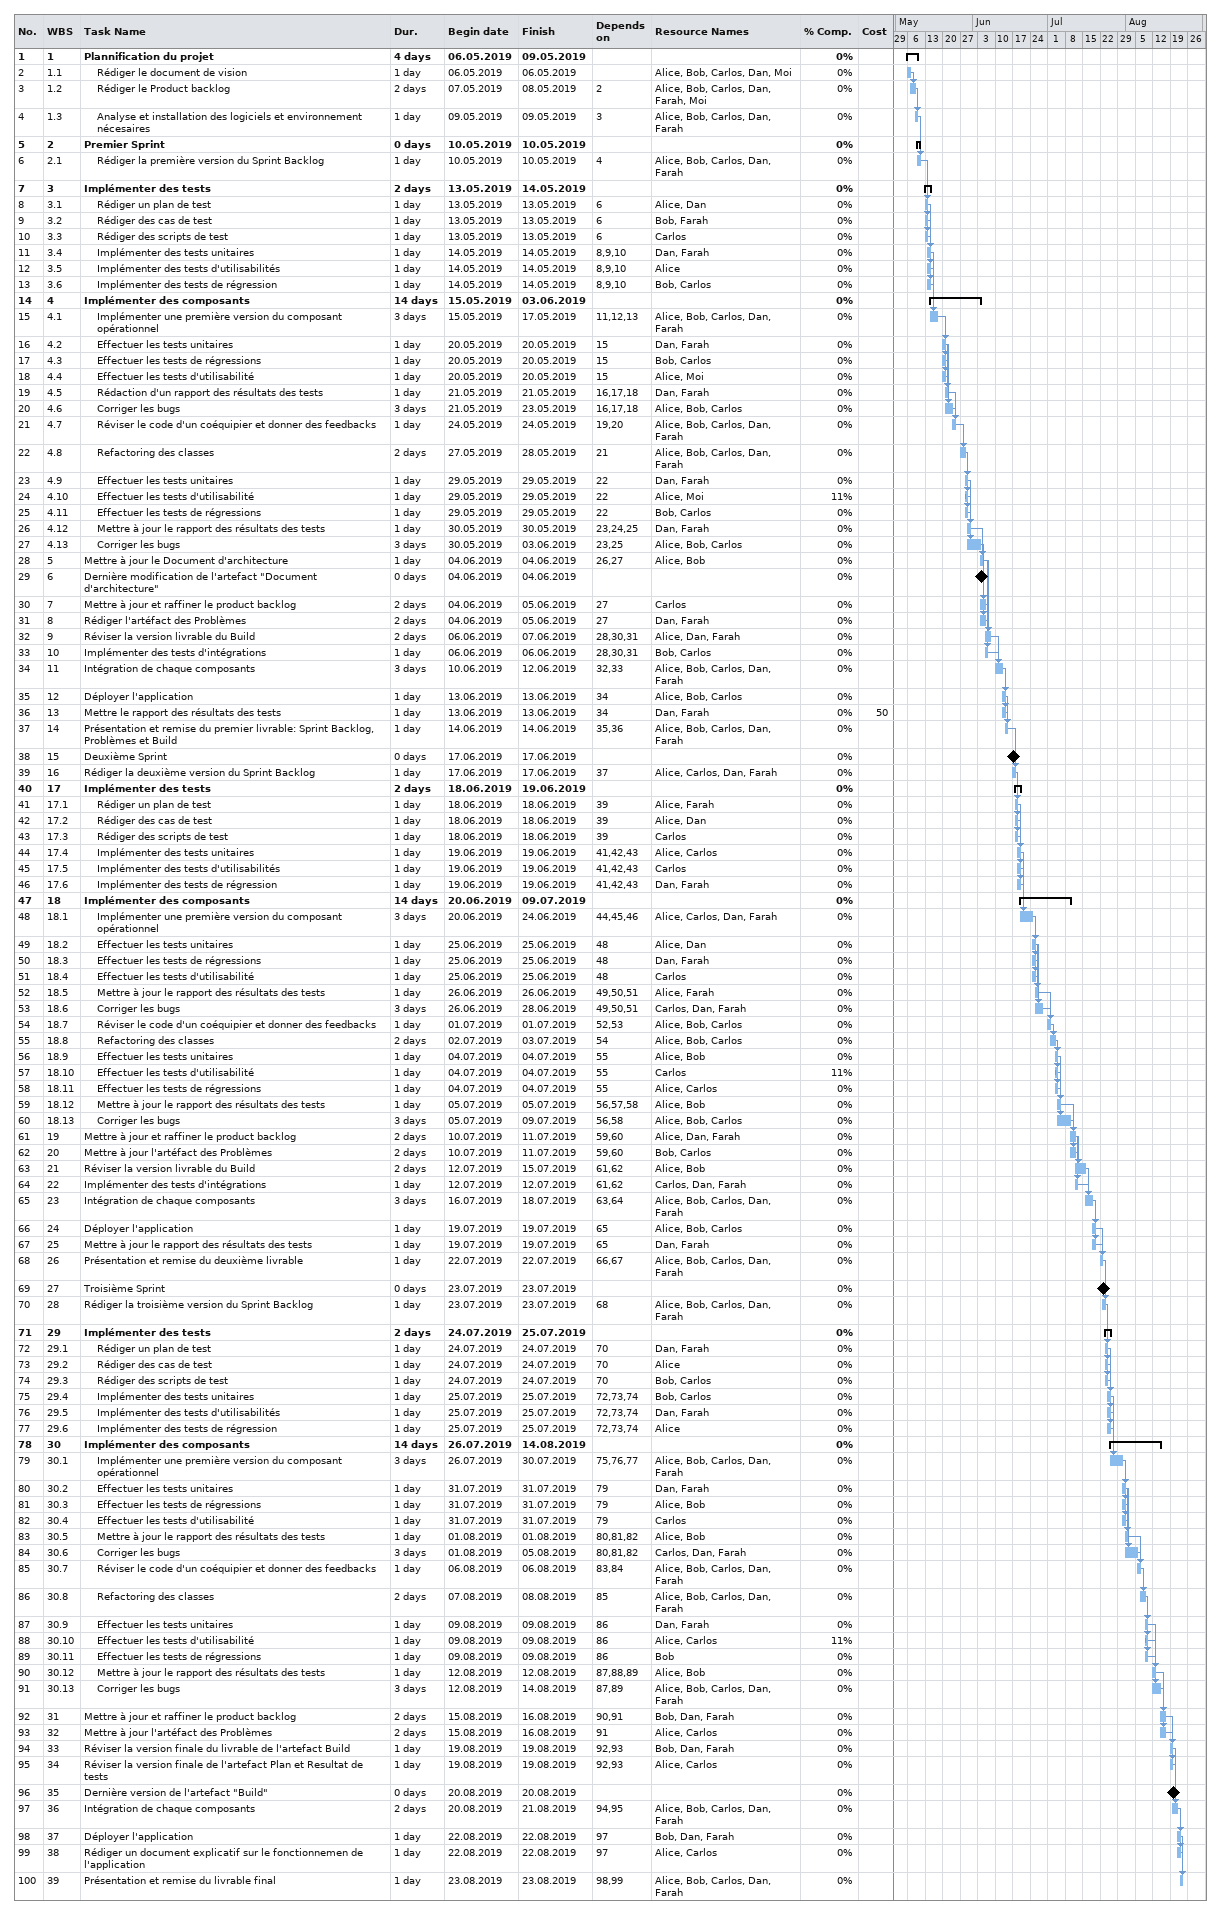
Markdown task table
| ID | WBS | Task | Duration | Start | Finish | Predecessors | Resources | % complete | Cost |
|---|---|---|---|---|---|---|---|---|---|
| 1 | 1 | **Plannification du projet** | 4d | 2019-05-06 | 2019-05-09 |  |  | 0 |  |
| 2 | 1.1 | Rédiger le document de vision | 1d | 2019-05-06 | 2019-05-06 |  | Alice, Bob, Carlos, Dan, Moi | 0 |  |
| 3 | 1.2 | Rédiger le Product backlog | 2d | 2019-05-07 | 2019-05-08 | 2 | Alice, Bob, Carlos, Dan, Farah, Moi | 0 |  |
| 4 | 1.3 | Analyse et installation des logiciels et environnement nécesaires | 1d | 2019-05-09 | 2019-05-09 | 3 | Alice, Bob, Carlos, Dan, Farah | 0 |  |
| 5 | 2 | **Premier Sprint** | 0d | 2019-05-10 | 2019-05-10 |  |  | 0 |  |
| 6 | 2.1 | Rédiger la première version du Sprint Backlog | 1d | 2019-05-10 | 2019-05-10 | 4 | Alice, Bob, Carlos, Dan, Farah | 0 |  |
| 7 | 3 | **Implémenter des tests** | 2d | 2019-05-13 | 2019-05-14 |  |  | 0 |  |
| 8 | 3.1 | Rédiger un plan de test | 1d | 2019-05-13 | 2019-05-13 | 6 | Alice, Dan | 0 |  |
| 9 | 3.2 | Rédiger des cas de test | 1d | 2019-05-13 | 2019-05-13 | 6 | Bob, Farah | 0 |  |
| 10 | 3.3 | Rédiger des scripts de test | 1d | 2019-05-13 | 2019-05-13 | 6 | Carlos | 0 |  |
| 11 | 3.4 | Implémenter des tests unitaires | 1d | 2019-05-14 | 2019-05-14 | 8, 9, 10 | Dan, Farah | 0 |  |
| 12 | 3.5 | Implémenter des tests d'utilisabilités | 1d | 2019-05-14 | 2019-05-14 | 8, 9, 10 | Alice | 0 |  |
| 13 | 3.6 | Implémenter des tests de régression | 1d | 2019-05-14 | 2019-05-14 | 8, 9, 10 | Bob, Carlos | 0 |  |
| 14 | 4 | **Implémenter des composants** | 14d | 2019-05-15 | 2019-06-03 |  |  | 0 |  |
| 15 | 4.1 | Implémenter une première version du composant opérationnel | 3d | 2019-05-15 | 2019-05-17 | 11, 12, 13 | Alice, Bob, Carlos, Dan, Farah | 0 |  |
| 16 | 4.2 | Effectuer les tests unitaires | 1d | 2019-05-20 | 2019-05-20 | 15 | Dan, Farah | 0 |  |
| 17 | 4.3 | Effectuer les tests de régressions | 1d | 2019-05-20 | 2019-05-20 | 15 | Bob, Carlos | 0 |  |
| 18 | 4.4 | Effectuer les tests d'utilisabilité | 1d | 2019-05-20 | 2019-05-20 | 15 | Alice, Moi | 0 |  |
| 19 | 4.5 | Rédaction d'un rapport des résultats des tests | 1d | 2019-05-21 | 2019-05-21 | 16, 17, 18 | Dan, Farah | 0 |  |
| 20 | 4.6 | Corriger les bugs | 3d | 2019-05-21 | 2019-05-23 | 16, 17, 18 | Alice, Bob, Carlos | 0 |  |
| 21 | 4.7 | Réviser le code d'un coéquipier et donner des feedbacks | 1d | 2019-05-24 | 2019-05-24 | 19, 20 | Alice, Bob, Carlos, Dan, Farah | 0 |  |
| 22 | 4.8 | Refactoring des classes | 2d | 2019-05-27 | 2019-05-28 | 21 | Alice, Bob, Carlos, Dan, Farah | 0 |  |
| 23 | 4.9 | Effectuer les tests unitaires | 1d | 2019-05-29 | 2019-05-29 | 22 | Dan, Farah | 0 |  |
| 24 | 4.10 | Effectuer les tests d'utilisabilité | 1d | 2019-05-29 | 2019-05-29 | 22 | Alice, Moi | 11 |  |
| 25 | 4.11 | Effectuer les tests de régressions | 1d | 2019-05-29 | 2019-05-29 | 22 | Bob, Carlos | 0 |  |
| 26 | 4.12 | Mettre à jour le rapport des résultats des tests | 1d | 2019-05-30 | 2019-05-30 | 23, 24, 25 | Dan, Farah | 0 |  |
| 27 | 4.13 | Corriger les bugs | 3d | 2019-05-30 | 2019-06-03 | 23, 25 | Alice, Bob, Carlos | 0 |  |
| 28 | 5 | Mettre à jour le Document d'architecture | 1d | 2019-06-04 | 2019-06-04 | 26, 27 | Alice, Bob | 0 |  |
| 29 | 6 | Dernière modification de l'artefact "Document d'architecture" | 0d | 2019-06-04 | 2019-06-04 |  |  | 0 |  |
| 30 | 7 | Mettre à jour et raffiner le product backlog | 2d | 2019-06-04 | 2019-06-05 | 27 | Carlos | 0 |  |
| 31 | 8 | Rédiger l'artéfact des Problèmes | 2d | 2019-06-04 | 2019-06-05 | 27 | Dan, Farah | 0 |  |
| 32 | 9 | Réviser la version livrable du Build | 2d | 2019-06-06 | 2019-06-07 | 28, 30, 31 | Alice, Dan, Farah | 0 |  |
| 33 | 10 | Implémenter des tests d'intégrations | 1d | 2019-06-06 | 2019-06-06 | 28, 30, 31 | Bob, Carlos | 0 |  |
| 34 | 11 | Intégration de chaque composants | 3d | 2019-06-10 | 2019-06-12 | 32, 33 | Alice, Bob, Carlos, Dan, Farah | 0 |  |
| 35 | 12 | Déployer l'application | 1d | 2019-06-13 | 2019-06-13 | 34 | Alice, Bob, Carlos | 0 |  |
| 36 | 13 | Mettre le rapport des résultats des tests | 1d | 2019-06-13 | 2019-06-13 | 34 | Dan, Farah | 0 | 50 |
| 37 | 14 | Présentation et remise du premier livrable: Sprint Backlog, Problèmes et Build | 1d | 2019-06-14 | 2019-06-14 | 35, 36 | Alice, Bob, Carlos, Dan, Farah | 0 |  |
| 38 | 15 | Deuxième Sprint | 0d | 2019-06-17 | 2019-06-17 |  |  | 0 |  |
| 39 | 16 | Rédiger la deuxième version du Sprint Backlog | 1d | 2019-06-17 | 2019-06-17 | 37 | Alice, Carlos, Dan, Farah | 0 |  |
| 40 | 17 | **Implémenter des tests** | 2d | 2019-06-18 | 2019-06-19 |  |  | 0 |  |
| 41 | 17.1 | Rédiger un plan de test | 1d | 2019-06-18 | 2019-06-18 | 39 | Alice, Farah | 0 |  |
| 42 | 17.2 | Rédiger des cas de test | 1d | 2019-06-18 | 2019-06-18 | 39 | Alice, Dan | 0 |  |
| 43 | 17.3 | Rédiger des scripts de test | 1d | 2019-06-18 | 2019-06-18 | 39 | Carlos | 0 |  |
| 44 | 17.4 | Implémenter des tests unitaires | 1d | 2019-06-19 | 2019-06-19 | 41, 42, 43 | Alice, Carlos | 0 |  |
| 45 | 17.5 | Implémenter des tests d'utilisabilités | 1d | 2019-06-19 | 2019-06-19 | 41, 42, 43 | Carlos | 0 |  |
| 46 | 17.6 | Implémenter des tests de régression | 1d | 2019-06-19 | 2019-06-19 | 41, 42, 43 | Dan, Farah | 0 |  |
| 47 | 18 | **Implémenter des composants** | 14d | 2019-06-20 | 2019-07-09 |  |  | 0 |  |
| 48 | 18.1 | Implémenter une première version du composant opérationnel | 3d | 2019-06-20 | 2019-06-24 | 44, 45, 46 | Alice, Carlos, Dan, Farah | 0 |  |
| 49 | 18.2 | Effectuer les tests unitaires | 1d | 2019-06-25 | 2019-06-25 | 48 | Alice, Dan | 0 |  |
| 50 | 18.3 | Effectuer les tests de régressions | 1d | 2019-06-25 | 2019-06-25 | 48 | Dan, Farah | 0 |  |
| 51 | 18.4 | Effectuer les tests d'utilisabilité | 1d | 2019-06-25 | 2019-06-25 | 48 | Carlos | 0 |  |
| 52 | 18.5 | Mettre à jour le rapport des résultats des tests | 1d | 2019-06-26 | 2019-06-26 | 49, 50, 51 | Alice, Farah | 0 |  |
| 53 | 18.6 | Corriger les bugs | 3d | 2019-06-26 | 2019-06-28 | 49, 50, 51 | Carlos, Dan, Farah | 0 |  |
| 54 | 18.7 | Réviser le code d'un coéquipier et donner des feedbacks | 1d | 2019-07-01 | 2019-07-01 | 52, 53 | Alice, Bob, Carlos | 0 |  |
| 55 | 18.8 | Refactoring des classes | 2d | 2019-07-02 | 2019-07-03 | 54 | Alice, Bob, Carlos | 0 |  |
| 56 | 18.9 | Effectuer les tests unitaires | 1d | 2019-07-04 | 2019-07-04 | 55 | Alice, Bob | 0 |  |
| 57 | 18.10 | Effectuer les tests d'utilisabilité | 1d | 2019-07-04 | 2019-07-04 | 55 | Carlos | 11 |  |
| 58 | 18.11 | Effectuer les tests de régressions | 1d | 2019-07-04 | 2019-07-04 | 55 | Alice, Carlos | 0 |  |
| 59 | 18.12 | Mettre à jour le rapport des résultats des tests | 1d | 2019-07-05 | 2019-07-05 | 56, 57, 58 | Alice, Bob | 0 |  |
| 60 | 18.13 | Corriger les bugs | 3d | 2019-07-05 | 2019-07-09 | 56, 58 | Alice, Bob, Carlos | 0 |  |
| 61 | 19 | Mettre à jour et raffiner le product backlog | 2d | 2019-07-10 | 2019-07-11 | 59, 60 | Alice, Dan, Farah | 0 |  |
| 62 | 20 | Mettre à jour l'artéfact des Problèmes | 2d | 2019-07-10 | 2019-07-11 | 59, 60 | Bob, Carlos | 0 |  |
| 63 | 21 | Réviser la version livrable du Build | 2d | 2019-07-12 | 2019-07-15 | 61, 62 | Alice, Bob | 0 |  |
| 64 | 22 | Implémenter des tests d'intégrations | 1d | 2019-07-12 | 2019-07-12 | 61, 62 | Carlos, Dan, Farah | 0 |  |
| 65 | 23 | Intégration de chaque composants | 3d | 2019-07-16 | 2019-07-18 | 63, 64 | Alice, Bob, Carlos, Dan, Farah | 0 |  |
| 66 | 24 | Déployer l'application | 1d | 2019-07-19 | 2019-07-19 | 65 | Alice, Bob, Carlos | 0 |  |
| 67 | 25 | Mettre à jour le rapport des résultats des tests | 1d | 2019-07-19 | 2019-07-19 | 65 | Dan, Farah | 0 |  |
| 68 | 26 | Présentation et remise du deuxième livrable | 1d | 2019-07-22 | 2019-07-22 | 66, 67 | Alice, Bob, Carlos, Dan, Farah | 0 |  |
| 69 | 27 | Troisième Sprint | 0d | 2019-07-23 | 2019-07-23 |  |  | 0 |  |
| 70 | 28 | Rédiger la troisième version du Sprint Backlog | 1d | 2019-07-23 | 2019-07-23 | 68 | Alice, Bob, Carlos, Dan, Farah | 0 |  |
| 71 | 29 | **Implémenter des tests** | 2d | 2019-07-24 | 2019-07-25 |  |  | 0 |  |
| 72 | 29.1 | Rédiger un plan de test | 1d | 2019-07-24 | 2019-07-24 | 70 | Dan, Farah | 0 |  |
| 73 | 29.2 | Rédiger des cas de test | 1d | 2019-07-24 | 2019-07-24 | 70 | Alice | 0 |  |
| 74 | 29.3 | Rédiger des scripts de test | 1d | 2019-07-24 | 2019-07-24 | 70 | Bob, Carlos | 0 |  |
| 75 | 29.4 | Implémenter des tests unitaires | 1d | 2019-07-25 | 2019-07-25 | 72, 73, 74 | Bob, Carlos | 0 |  |
| 76 | 29.5 | Implémenter des tests d'utilisabilités | 1d | 2019-07-25 | 2019-07-25 | 72, 73, 74 | Dan, Farah | 0 |  |
| 77 | 29.6 | Implémenter des tests de régression | 1d | 2019-07-25 | 2019-07-25 | 72, 73, 74 | Alice | 0 |  |
| 78 | 30 | **Implémenter des composants** | 14d | 2019-07-26 | 2019-08-14 |  |  | 0 |  |
| 79 | 30.1 | Implémenter une première version du composant opérationnel | 3d | 2019-07-26 | 2019-07-30 | 75, 76, 77 | Alice, Bob, Carlos, Dan, Farah | 0 |  |
| 80 | 30.2 | Effectuer les tests unitaires | 1d | 2019-07-31 | 2019-07-31 | 79 | Dan, Farah | 0 |  |
| 81 | 30.3 | Effectuer les tests de régressions | 1d | 2019-07-31 | 2019-07-31 | 79 | Alice, Bob | 0 |  |
| 82 | 30.4 | Effectuer les tests d'utilisabilité | 1d | 2019-07-31 | 2019-07-31 | 79 | Carlos | 0 |  |
| 83 | 30.5 | Mettre à jour le rapport des résultats des tests | 1d | 2019-08-01 | 2019-08-01 | 80, 81, 82 | Alice, Bob | 0 |  |
| 84 | 30.6 | Corriger les bugs | 3d | 2019-08-01 | 2019-08-05 | 80, 81, 82 | Carlos, Dan, Farah | 0 |  |
| 85 | 30.7 | Réviser le code d'un coéquipier et donner des feedbacks | 1d | 2019-08-06 | 2019-08-06 | 83, 84 | Alice, Bob, Carlos, Dan, Farah | 0 |  |
| 86 | 30.8 | Refactoring des classes | 2d | 2019-08-07 | 2019-08-08 | 85 | Alice, Bob, Carlos, Dan, Farah | 0 |  |
| 87 | 30.9 | Effectuer les tests unitaires | 1d | 2019-08-09 | 2019-08-09 | 86 | Dan, Farah | 0 |  |
| 88 | 30.10 | Effectuer les tests d'utilisabilité | 1d | 2019-08-09 | 2019-08-09 | 86 | Alice, Carlos | 11 |  |
| 89 | 30.11 | Effectuer les tests de régressions | 1d | 2019-08-09 | 2019-08-09 | 86 | Bob | 0 |  |
| 90 | 30.12 | Mettre à jour le rapport des résultats des tests | 1d | 2019-08-12 | 2019-08-12 | 87, 88, 89 | Alice, Bob | 0 |  |
| 91 | 30.13 | Corriger les bugs | 3d | 2019-08-12 | 2019-08-14 | 87, 89 | Alice, Bob, Carlos, Dan, Farah | 0 |  |
| 92 | 31 | Mettre à jour et raffiner le product backlog | 2d | 2019-08-15 | 2019-08-16 | 90, 91 | Bob, Dan, Farah | 0 |  |
| 93 | 32 | Mettre à jour l'artéfact des Problèmes | 2d | 2019-08-15 | 2019-08-16 | 91 | Alice, Carlos | 0 |  |
| 94 | 33 | Réviser la version finale du livrable de l'artefact Build | 1d | 2019-08-19 | 2019-08-19 | 92, 93 | Bob, Dan, Farah | 0 |  |
| 95 | 34 | Réviser la version finale de l'artefact Plan et Resultat de tests | 1d | 2019-08-19 | 2019-08-19 | 92, 93 | Alice, Carlos | 0 |  |
| 96 | 35 | Dernière version de l'artefact "Build" | 0d | 2019-08-20 | 2019-08-20 |  |  | 0 |  |
| 97 | 36 | Intégration de chaque composants | 2d | 2019-08-20 | 2019-08-21 | 94, 95 | Alice, Bob, Carlos, Dan, Farah | 0 |  |
| 98 | 37 | Déployer l'application | 1d | 2019-08-22 | 2019-08-22 | 97 | Bob, Dan, Farah | 0 |  |
| 99 | 38 | Rédiger un document explicatif sur le fonctionnemen de l'application | 1d | 2019-08-22 | 2019-08-22 | 97 | Alice, Carlos | 0 |  |
| 100 | 39 | Présentation et remise du livrable final | 1d | 2019-08-23 | 2019-08-23 | 98, 99 | Alice, Bob, Carlos, Dan, Farah | 0 |  |
